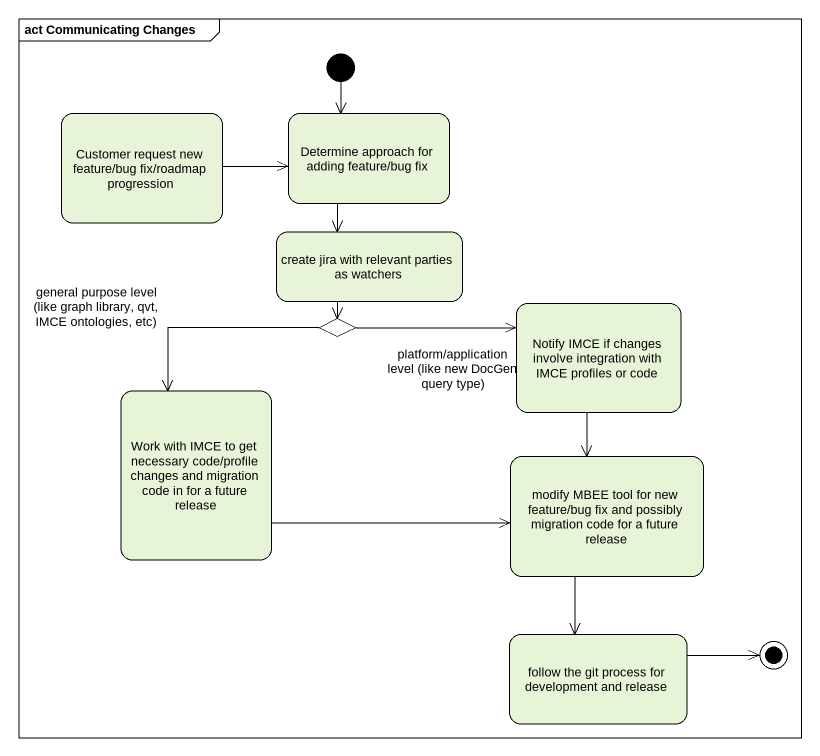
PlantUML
@startuml
mainframe act Communicating Changes
hide empty description
state "Customer request new feature/bug fix/roadmap progression" as Customer_request_new
state "Determine approach for adding feature/bug fix" as Determine_approach_for
state "create jira with relevant parties as watchers" as create_jira_with_relevant
state choice1 <<choice>>
state "Notify IMCE if changes involve integration with IMCE profiles or code" as Notify_IMCE_if_changes
state "Work with IMCE to get necessary code/profile changes and migration code in for a future release" as Work_with_IMCE_to_get
state "modify MBEE tool for new feature/bug fix and possibly migration code for a future release" as modify_MBEE_tool_for_new
state "follow the git process for development and release" as follow_the_git_process_for
[*] --> Determine_approach_for
Customer_request_new -right-> Determine_approach_for
Determine_approach_for --> create_jira_with_relevant
create_jira_with_relevant --> choice1
choice1 -right-> Notify_IMCE_if_changes
choice1 --> Work_with_IMCE_to_get : general purpose level (like graph library, qvt, IMCE ontologies, etc)
Notify_IMCE_if_changes --> modify_MBEE_tool_for_new : platform/application level (like new DocGen query type)
Work_with_IMCE_to_get -right-> modify_MBEE_tool_for_new
modify_MBEE_tool_for_new --> follow_the_git_process_for
follow_the_git_process_for -right-> [*]
@enduml
